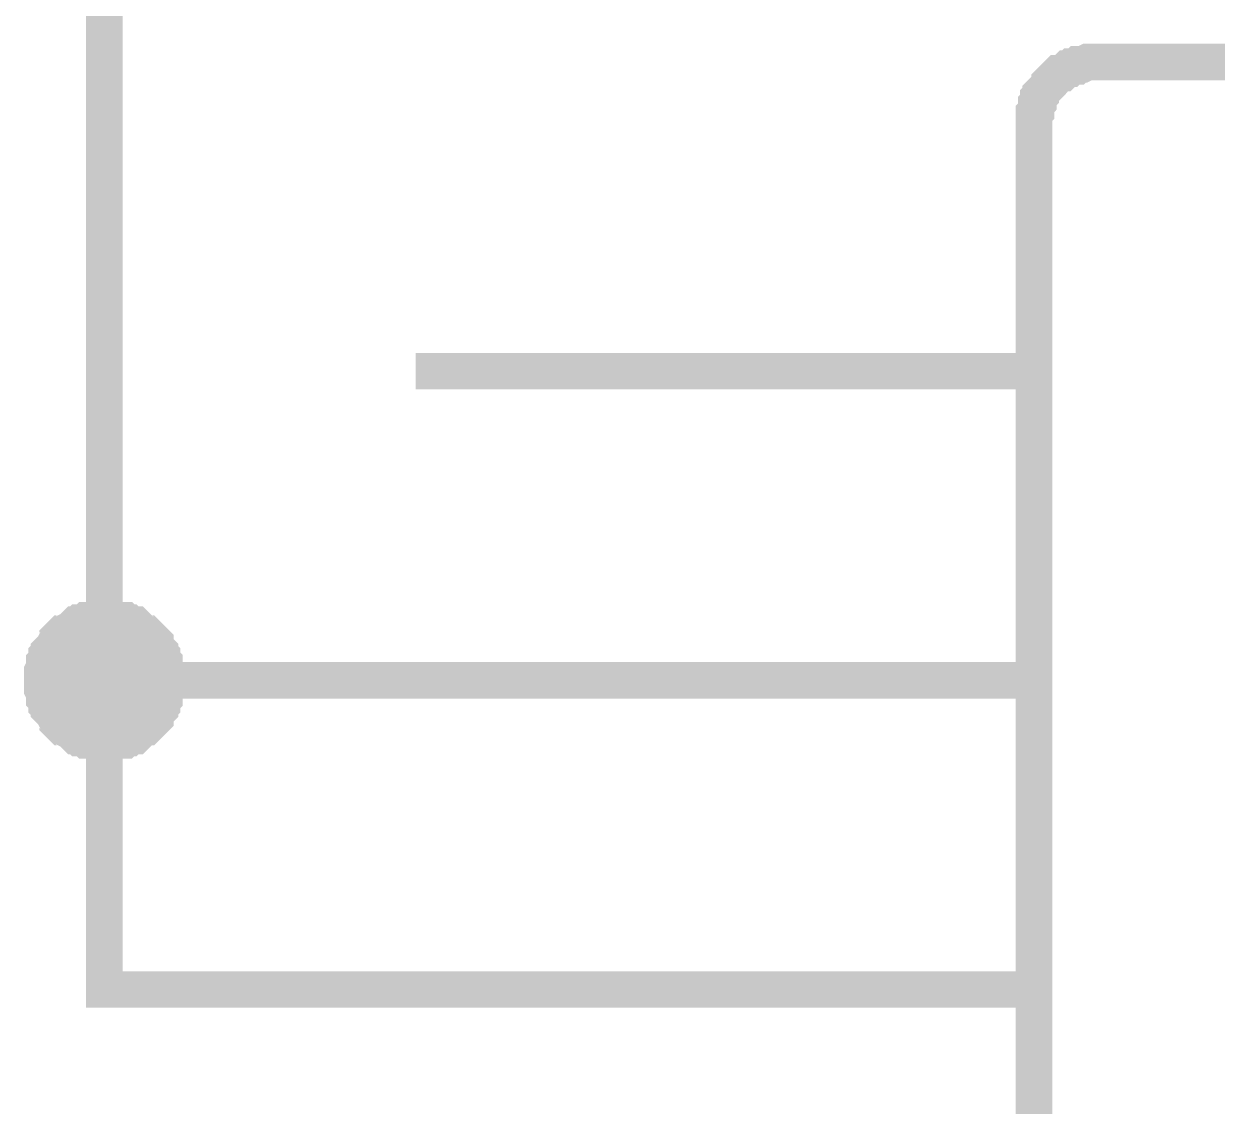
# Model space of a CAD drawing. Header units: millimetres. Extents: x 0 to 282, y 0 to 206.
# Drawn here: x 108.56 to 118.35, y 174.3 to 183.17 of the extents above; entities that cross this region are included whole.
import ezdxf

# ---------------------------------------------------------------- set-up
doc = ezdxf.new("R2010")
doc.units = ezdxf.units.MM
doc.layers.add('Sheet', color=255, linetype='Continuous')

msp = doc.modelspace()

# ---------------------------------------------------------------- linework, layer by layer
at = {"layer": 'Sheet'}
for points, const_width in [([(111.7767, 175.2566), (109.2235, 175.2566), (109.2235, 177.7916), (109.2235, 186.4176), (109.2235, 187.9495)], 0.2997), ([(116.8467, 182.369), (116.8467, 182.3873), (116.8467, 182.4237), (116.8467, 182.442), (116.8649, 182.4602), (116.8649, 182.4967), (116.8649, 182.5149), (116.8831, 182.5332), (116.8831, 182.5696), (116.9014, 182.5879), (116.9014, 182.6061), (116.9196, 182.6244), (116.9379, 182.6426), (116.9561, 182.6608), (116.9743, 182.6791), (116.9743, 182.6973), (116.9926, 182.7155), (117.0108, 182.7338), (117.029, 182.752), (117.0473, 182.7702), (117.0838, 182.7702), (117.102, 182.7885), (117.1202, 182.8067), (117.1385, 182.8067), (117.1567, 182.825), (117.1932, 182.825), (117.2114, 182.8432), (117.2297, 182.8432), (117.2479, 182.8432), (117.2844, 182.8614), (117.3026, 182.8614), (117.3391, 182.8614), (117.3573, 182.8614)], 0.2997), ([(117.3573, 182.8614), (139.2057, 182.8614)], 0.2997), ([(116.8467, 163.0562), (116.8467, 182.369)], 0.2997), ([(116.8467, 180.3265), (111.7767, 180.3265)], 0.2997), ([(108.7128, 177.7916), (108.7128, 177.8098), (108.7128, 177.8463), (108.7128, 177.8645), (108.731, 177.901), (108.731, 177.9192), (108.731, 177.9375), (108.7493, 177.9557), (108.7493, 177.9922), (108.7675, 178.0104), (108.7675, 178.0287), (108.7858, 178.0469), (108.804, 178.0651), (108.8222, 178.1016), (108.8405, 178.1198), (108.8405, 178.1381), (108.8587, 178.1563), (108.8769, 178.1745), (108.8952, 178.1745), (108.9134, 178.1928), (108.9499, 178.211), (108.9681, 178.2293), (108.9864, 178.2475), (109.0046, 178.2475), (109.0228, 178.2657), (109.0593, 178.2657), (109.0776, 178.284), (109.0958, 178.284), (109.114, 178.284), (109.1505, 178.3022), (109.1687, 178.3022), (109.2052, 178.3022), (109.2235, 178.3022)], 0.2997), ([(108.7128, 177.7916), (108.7128, 177.8098), (108.7128, 177.8463), (108.7128, 177.8645), (108.731, 177.901), (108.731, 177.9192), (108.731, 177.9375), (108.7493, 177.9557), (108.7493, 177.9922), (108.7675, 178.0104), (108.7675, 178.0287), (108.7858, 178.0469), (108.804, 178.0651), (108.8222, 178.1016), (108.8405, 178.1198), (108.8405, 178.1381), (108.8587, 178.1563), (108.8769, 178.1745), (108.8952, 178.1745), (108.9134, 178.1928), (108.9499, 178.211), (108.9681, 178.2293), (108.9864, 178.2475), (109.0046, 178.2475), (109.0228, 178.2657), (109.0593, 178.2657), (109.0776, 178.284), (109.0958, 178.284), (109.114, 178.284), (109.1505, 178.3022), (109.1687, 178.3022), (109.2052, 178.3022), (109.2235, 178.3022)], 0.2997), ([(108.7128, 177.7916), (108.7128, 177.8098), (108.7128, 177.8463), (108.7128, 177.8645), (108.731, 177.901), (108.731, 177.9192), (108.731, 177.9375), (108.7493, 177.9557), (108.7493, 177.9922), (108.7675, 178.0104), (108.7675, 178.0287), (108.7858, 178.0469), (108.804, 178.0651), (108.8222, 178.1016), (108.8405, 178.1198), (108.8405, 178.1381), (108.8587, 178.1563), (108.8769, 178.1745), (108.8952, 178.1745), (108.9134, 178.1928), (108.9499, 178.211), (108.9681, 178.2293), (108.9864, 178.2475), (109.0046, 178.2475), (109.0228, 178.2657), (109.0593, 178.2657), (109.0776, 178.284), (109.0958, 178.284), (109.114, 178.284), (109.1505, 178.3022), (109.1687, 178.3022), (109.2052, 178.3022), (109.2235, 178.3022)], 0.2997), ([(108.7128, 177.7916), (108.7128, 177.8098), (108.7128, 177.8463), (108.7128, 177.8645), (108.731, 177.901), (108.731, 177.9192), (108.731, 177.9375), (108.7493, 177.9557), (108.7493, 177.9922), (108.7675, 178.0104), (108.7675, 178.0287), (108.7858, 178.0469), (108.804, 178.0651), (108.8222, 178.1016), (108.8405, 178.1198), (108.8405, 178.1381), (108.8587, 178.1563), (108.8769, 178.1745), (108.8952, 178.1745), (108.9134, 178.1928), (108.9499, 178.211), (108.9681, 178.2293), (108.9864, 178.2475), (109.0046, 178.2475), (109.0228, 178.2657), (109.0593, 178.2657), (109.0776, 178.284), (109.0958, 178.284), (109.114, 178.284), (109.1505, 178.3022), (109.1687, 178.3022), (109.2052, 178.3022), (109.2235, 178.3022)], 0.2997), ([(109.2235, 178.3022), (109.2235, 178.3022)], 0.2997), ([(109.2235, 178.3022), (109.2417, 178.3022), (109.2782, 178.3022), (109.2964, 178.3022), (109.3329, 178.284), (109.3511, 178.284), (109.3876, 178.284), (109.4058, 178.2657), (109.4241, 178.2657), (109.4423, 178.2475), (109.4788, 178.2475), (109.497, 178.2293), (109.5153, 178.211), (109.5335, 178.1928), (109.5517, 178.1745), (109.57, 178.1745), (109.5882, 178.1563), (109.6064, 178.1381), (109.6247, 178.1198), (109.6429, 178.1016), (109.6429, 178.0651), (109.6612, 178.0469), (109.6794, 178.0287), (109.6794, 178.0104), (109.6976, 177.9922), (109.6976, 177.9557), (109.7159, 177.9375), (109.7159, 177.9192), (109.7159, 177.901), (109.7341, 177.8645), (109.7341, 177.8463), (109.7341, 177.8098), (109.7341, 177.7916)], 0.2997), ([(109.2235, 178.3022), (109.2235, 178.3022)], 0.2997), ([(109.2235, 178.3022), (109.2417, 178.3022), (109.2782, 178.3022), (109.2964, 178.3022), (109.3329, 178.284), (109.3511, 178.284), (109.3876, 178.284), (109.4058, 178.2657), (109.4241, 178.2657), (109.4423, 178.2475), (109.4788, 178.2475), (109.497, 178.2293), (109.5153, 178.211), (109.5335, 178.1928), (109.5517, 178.1745), (109.57, 178.1745), (109.5882, 178.1563), (109.6064, 178.1381), (109.6247, 178.1198), (109.6429, 178.1016), (109.6429, 178.0651), (109.6612, 178.0469), (109.6794, 178.0287), (109.6794, 178.0104), (109.6976, 177.9922), (109.6976, 177.9557), (109.7159, 177.9375), (109.7159, 177.9192), (109.7159, 177.901), (109.7341, 177.8645), (109.7341, 177.8463), (109.7341, 177.8098), (109.7341, 177.7916)], 0.2997), ([(109.2235, 178.3022), (109.2235, 178.3022)], 0.2997), ([(109.2235, 178.3022), (109.2417, 178.3022), (109.2782, 178.3022), (109.2964, 178.3022), (109.3329, 178.284), (109.3511, 178.284), (109.3876, 178.284), (109.4058, 178.2657), (109.4241, 178.2657), (109.4423, 178.2475), (109.4788, 178.2475), (109.497, 178.2293), (109.5153, 178.211), (109.5335, 178.1928), (109.5517, 178.1745), (109.57, 178.1745), (109.5882, 178.1563), (109.6064, 178.1381), (109.6247, 178.1198), (109.6429, 178.1016), (109.6429, 178.0651), (109.6612, 178.0469), (109.6794, 178.0287), (109.6794, 178.0104), (109.6976, 177.9922), (109.6976, 177.9557), (109.7159, 177.9375), (109.7159, 177.9192), (109.7159, 177.901), (109.7341, 177.8645), (109.7341, 177.8463), (109.7341, 177.8098), (109.7341, 177.7916)], 0.2997), ([(109.2235, 178.3022), (109.2235, 178.3022)], 0.2997), ([(109.2235, 178.3022), (109.2417, 178.3022), (109.2782, 178.3022), (109.2964, 178.3022), (109.3329, 178.284), (109.3511, 178.284), (109.3876, 178.284), (109.4058, 178.2657), (109.4241, 178.2657), (109.4423, 178.2475), (109.4788, 178.2475), (109.497, 178.2293), (109.5153, 178.211), (109.5335, 178.1928), (109.5517, 178.1745), (109.57, 178.1745), (109.5882, 178.1563), (109.6064, 178.1381), (109.6247, 178.1198), (109.6429, 178.1016), (109.6429, 178.0651), (109.6612, 178.0469), (109.6794, 178.0287), (109.6794, 178.0104), (109.6976, 177.9922), (109.6976, 177.9557), (109.7159, 177.9375), (109.7159, 177.9192), (109.7159, 177.901), (109.7341, 177.8645), (109.7341, 177.8463), (109.7341, 177.8098), (109.7341, 177.7916)], 0.2997), ([(108.7128, 177.7916), (108.7128, 177.8098), (108.7128, 177.8463), (108.7128, 177.8645), (108.731, 177.901), (108.731, 177.9192), (108.731, 177.9375), (108.7493, 177.9557), (108.7493, 177.9922), (108.7675, 178.0104), (108.7675, 178.0287), (108.7858, 178.0469), (108.804, 178.0651), (108.8222, 178.1016), (108.8405, 178.1198), (108.8405, 178.1381), (108.8587, 178.1563), (108.8769, 178.1745), (108.8952, 178.1745), (108.9134, 178.1928), (108.9499, 178.211), (108.9681, 178.2293), (108.9864, 178.2475), (109.0046, 178.2475), (109.0228, 178.2657), (109.0593, 178.2657), (109.0776, 178.284), (109.0958, 178.284), (109.114, 178.284), (109.1505, 178.3022), (109.1687, 178.3022), (109.2052, 178.3022), (109.2235, 178.3022)], 0.0991), ([(108.7128, 177.7916), (108.7128, 177.8098), (108.7128, 177.8463), (108.7128, 177.8645), (108.731, 177.901), (108.731, 177.9192), (108.731, 177.9375), (108.7493, 177.9557), (108.7493, 177.9922), (108.7675, 178.0104), (108.7675, 178.0287), (108.7858, 178.0469), (108.804, 178.0651), (108.8222, 178.1016), (108.8405, 178.1198), (108.8405, 178.1381), (108.8587, 178.1563), (108.8769, 178.1745), (108.8952, 178.1745), (108.9134, 178.1928), (108.9499, 178.211), (108.9681, 178.2293), (108.9864, 178.2475), (109.0046, 178.2475), (109.0228, 178.2657), (109.0593, 178.2657), (109.0776, 178.284), (109.0958, 178.284), (109.114, 178.284), (109.1505, 178.3022), (109.1687, 178.3022), (109.2052, 178.3022), (109.2235, 178.3022)], 0.0991), ([(108.7128, 177.7916), (108.7128, 177.8098), (108.7128, 177.8463), (108.7128, 177.8645), (108.731, 177.901), (108.731, 177.9192), (108.731, 177.9375), (108.7493, 177.9557), (108.7493, 177.9922), (108.7675, 178.0104), (108.7675, 178.0287), (108.7858, 178.0469), (108.804, 178.0651), (108.8222, 178.1016), (108.8405, 178.1198), (108.8405, 178.1381), (108.8587, 178.1563), (108.8769, 178.1745), (108.8952, 178.1745), (108.9134, 178.1928), (108.9499, 178.211), (108.9681, 178.2293), (108.9864, 178.2475), (109.0046, 178.2475), (109.0228, 178.2657), (109.0593, 178.2657), (109.0776, 178.284), (109.0958, 178.284), (109.114, 178.284), (109.1505, 178.3022), (109.1687, 178.3022), (109.2052, 178.3022), (109.2235, 178.3022)], 0.0991), ([(108.7128, 177.7916), (108.7128, 177.8098), (108.7128, 177.8463), (108.7128, 177.8645), (108.731, 177.901), (108.731, 177.9192), (108.731, 177.9375), (108.7493, 177.9557), (108.7493, 177.9922), (108.7675, 178.0104), (108.7675, 178.0287), (108.7858, 178.0469), (108.804, 178.0651), (108.8222, 178.1016), (108.8405, 178.1198), (108.8405, 178.1381), (108.8587, 178.1563), (108.8769, 178.1745), (108.8952, 178.1745), (108.9134, 178.1928), (108.9499, 178.211), (108.9681, 178.2293), (108.9864, 178.2475), (109.0046, 178.2475), (109.0228, 178.2657), (109.0593, 178.2657), (109.0776, 178.284), (109.0958, 178.284), (109.114, 178.284), (109.1505, 178.3022), (109.1687, 178.3022), (109.2052, 178.3022), (109.2235, 178.3022)], 0.0991), ([(109.2235, 178.3022), (109.2235, 178.3022)], 0.0991), ([(109.2235, 178.3022), (109.2417, 178.3022), (109.2782, 178.3022), (109.2964, 178.3022), (109.3329, 178.284), (109.3511, 178.284), (109.3876, 178.284), (109.4058, 178.2657), (109.4241, 178.2657), (109.4423, 178.2475), (109.4788, 178.2475), (109.497, 178.2293), (109.5153, 178.211), (109.5335, 178.1928), (109.5517, 178.1745), (109.57, 178.1745), (109.5882, 178.1563), (109.6064, 178.1381), (109.6247, 178.1198), (109.6429, 178.1016), (109.6429, 178.0651), (109.6612, 178.0469), (109.6794, 178.0287), (109.6794, 178.0104), (109.6976, 177.9922), (109.6976, 177.9557), (109.7159, 177.9375), (109.7159, 177.9192), (109.7159, 177.901), (109.7341, 177.8645), (109.7341, 177.8463), (109.7341, 177.8098), (109.7341, 177.7916)], 0.0991), ([(109.2235, 178.3022), (109.2235, 178.3022)], 0.0991), ([(109.2235, 178.3022), (109.2417, 178.3022), (109.2782, 178.3022), (109.2964, 178.3022), (109.3329, 178.284), (109.3511, 178.284), (109.3876, 178.284), (109.4058, 178.2657), (109.4241, 178.2657), (109.4423, 178.2475), (109.4788, 178.2475), (109.497, 178.2293), (109.5153, 178.211), (109.5335, 178.1928), (109.5517, 178.1745), (109.57, 178.1745), (109.5882, 178.1563), (109.6064, 178.1381), (109.6247, 178.1198), (109.6429, 178.1016), (109.6429, 178.0651), (109.6612, 178.0469), (109.6794, 178.0287), (109.6794, 178.0104), (109.6976, 177.9922), (109.6976, 177.9557), (109.7159, 177.9375), (109.7159, 177.9192), (109.7159, 177.901), (109.7341, 177.8645), (109.7341, 177.8463), (109.7341, 177.8098), (109.7341, 177.7916)], 0.0991), ([(109.2235, 178.3022), (109.2235, 178.3022)], 0.0991), ([(109.2235, 178.3022), (109.2417, 178.3022), (109.2782, 178.3022), (109.2964, 178.3022), (109.3329, 178.284), (109.3511, 178.284), (109.3876, 178.284), (109.4058, 178.2657), (109.4241, 178.2657), (109.4423, 178.2475), (109.4788, 178.2475), (109.497, 178.2293), (109.5153, 178.211), (109.5335, 178.1928), (109.5517, 178.1745), (109.57, 178.1745), (109.5882, 178.1563), (109.6064, 178.1381), (109.6247, 178.1198), (109.6429, 178.1016), (109.6429, 178.0651), (109.6612, 178.0469), (109.6794, 178.0287), (109.6794, 178.0104), (109.6976, 177.9922), (109.6976, 177.9557), (109.7159, 177.9375), (109.7159, 177.9192), (109.7159, 177.901), (109.7341, 177.8645), (109.7341, 177.8463), (109.7341, 177.8098), (109.7341, 177.7916)], 0.0991), ([(109.2235, 178.3022), (109.2235, 178.3022)], 0.0991), ([(109.2235, 178.3022), (109.2417, 178.3022), (109.2782, 178.3022), (109.2964, 178.3022), (109.3329, 178.284), (109.3511, 178.284), (109.3876, 178.284), (109.4058, 178.2657), (109.4241, 178.2657), (109.4423, 178.2475), (109.4788, 178.2475), (109.497, 178.2293), (109.5153, 178.211), (109.5335, 178.1928), (109.5517, 178.1745), (109.57, 178.1745), (109.5882, 178.1563), (109.6064, 178.1381), (109.6247, 178.1198), (109.6429, 178.1016), (109.6429, 178.0651), (109.6612, 178.0469), (109.6794, 178.0287), (109.6794, 178.0104), (109.6976, 177.9922), (109.6976, 177.9557), (109.7159, 177.9375), (109.7159, 177.9192), (109.7159, 177.901), (109.7341, 177.8645), (109.7341, 177.8463), (109.7341, 177.8098), (109.7341, 177.7916)], 0.0991), ([(109.2235, 177.2809), (109.2052, 177.2809), (109.1687, 177.2809), (109.1505, 177.2809), (109.114, 177.2992), (109.0958, 177.2992), (109.0776, 177.2992), (109.0593, 177.3174), (109.0228, 177.3174), (109.0046, 177.3357), (108.9864, 177.3357), (108.9681, 177.3539), (108.9499, 177.3721), (108.9134, 177.3904), (108.8952, 177.4086), (108.8769, 177.4086), (108.8587, 177.4268), (108.8405, 177.4451), (108.8405, 177.4633), (108.8222, 177.4815), (108.804, 177.518), (108.7858, 177.5363), (108.7675, 177.5545), (108.7675, 177.5727), (108.7493, 177.591), (108.7493, 177.6274), (108.731, 177.6457), (108.731, 177.6639), (108.731, 177.6822), (108.7128, 177.7186), (108.7128, 177.7369), (108.7128, 177.7733), (108.7128, 177.7916)], 0.2997), ([(108.7128, 177.7916), (108.7128, 177.7916)], 0.2997), ([(109.2235, 177.2809), (109.2052, 177.2809), (109.1687, 177.2809), (109.1505, 177.2809), (109.114, 177.2992), (109.0958, 177.2992), (109.0776, 177.2992), (109.0593, 177.3174), (109.0228, 177.3174), (109.0046, 177.3357), (108.9864, 177.3357), (108.9681, 177.3539), (108.9499, 177.3721), (108.9134, 177.3904), (108.8952, 177.4086), (108.8769, 177.4086), (108.8587, 177.4268), (108.8405, 177.4451), (108.8405, 177.4633), (108.8222, 177.4815), (108.804, 177.518), (108.7858, 177.5363), (108.7675, 177.5545), (108.7675, 177.5727), (108.7493, 177.591), (108.7493, 177.6274), (108.731, 177.6457), (108.731, 177.6639), (108.731, 177.6822), (108.7128, 177.7186), (108.7128, 177.7369), (108.7128, 177.7733), (108.7128, 177.7916)], 0.2997), ([(108.7128, 177.7916), (108.7128, 177.7916)], 0.2997), ([(109.2235, 177.2809), (109.2052, 177.2809), (109.1687, 177.2809), (109.1505, 177.2809), (109.114, 177.2992), (109.0958, 177.2992), (109.0776, 177.2992), (109.0593, 177.3174), (109.0228, 177.3174), (109.0046, 177.3357), (108.9864, 177.3357), (108.9681, 177.3539), (108.9499, 177.3721), (108.9134, 177.3904), (108.8952, 177.4086), (108.8769, 177.4086), (108.8587, 177.4268), (108.8405, 177.4451), (108.8405, 177.4633), (108.8222, 177.4815), (108.804, 177.518), (108.7858, 177.5363), (108.7675, 177.5545), (108.7675, 177.5727), (108.7493, 177.591), (108.7493, 177.6274), (108.731, 177.6457), (108.731, 177.6639), (108.731, 177.6822), (108.7128, 177.7186), (108.7128, 177.7369), (108.7128, 177.7733), (108.7128, 177.7916)], 0.2997), ([(108.7128, 177.7916), (108.7128, 177.7916)], 0.2997), ([(109.2235, 177.2809), (109.2052, 177.2809), (109.1687, 177.2809), (109.1505, 177.2809), (109.114, 177.2992), (109.0958, 177.2992), (109.0776, 177.2992), (109.0593, 177.3174), (109.0228, 177.3174), (109.0046, 177.3357), (108.9864, 177.3357), (108.9681, 177.3539), (108.9499, 177.3721), (108.9134, 177.3904), (108.8952, 177.4086), (108.8769, 177.4086), (108.8587, 177.4268), (108.8405, 177.4451), (108.8405, 177.4633), (108.8222, 177.4815), (108.804, 177.518), (108.7858, 177.5363), (108.7675, 177.5545), (108.7675, 177.5727), (108.7493, 177.591), (108.7493, 177.6274), (108.731, 177.6457), (108.731, 177.6639), (108.731, 177.6822), (108.7128, 177.7186), (108.7128, 177.7369), (108.7128, 177.7733), (108.7128, 177.7916)], 0.2997), ([(108.7128, 177.7916), (108.7128, 177.7916)], 0.2997), ([(109.7341, 177.7916), (109.7341, 177.7733), (109.7341, 177.7369), (109.7341, 177.7186), (109.7159, 177.6822), (109.7159, 177.6639), (109.7159, 177.6457), (109.6976, 177.6274), (109.6976, 177.591), (109.6794, 177.5727), (109.6794, 177.5545), (109.6612, 177.5363), (109.6429, 177.518), (109.6429, 177.4815), (109.6247, 177.4633), (109.6064, 177.4451), (109.5882, 177.4268), (109.57, 177.4086), (109.5517, 177.4086), (109.5335, 177.3904), (109.5153, 177.3721), (109.497, 177.3539), (109.4788, 177.3357), (109.4423, 177.3357), (109.4241, 177.3174), (109.4058, 177.3174), (109.3876, 177.2992), (109.3511, 177.2992), (109.3329, 177.2992), (109.2964, 177.2809), (109.2782, 177.2809), (109.2417, 177.2809), (109.2235, 177.2809)], 0.2997), ([(111.7767, 177.7916), (109.2235, 177.7916)], 0.2997), ([(109.7341, 177.7916), (109.7341, 177.7733), (109.7341, 177.7369), (109.7341, 177.7186), (109.7159, 177.6822), (109.7159, 177.6639), (109.7159, 177.6457), (109.6976, 177.6274), (109.6976, 177.591), (109.6794, 177.5727), (109.6794, 177.5545), (109.6612, 177.5363), (109.6429, 177.518), (109.6429, 177.4815), (109.6247, 177.4633), (109.6064, 177.4451), (109.5882, 177.4268), (109.57, 177.4086), (109.5517, 177.4086), (109.5335, 177.3904), (109.5153, 177.3721), (109.497, 177.3539), (109.4788, 177.3357), (109.4423, 177.3357), (109.4241, 177.3174), (109.4058, 177.3174), (109.3876, 177.2992), (109.3511, 177.2992), (109.3329, 177.2992), (109.2964, 177.2809), (109.2782, 177.2809), (109.2417, 177.2809), (109.2235, 177.2809)], 0.2997), ([(109.7341, 177.7916), (109.7341, 177.7733), (109.7341, 177.7369), (109.7341, 177.7186), (109.7159, 177.6822), (109.7159, 177.6639), (109.7159, 177.6457), (109.6976, 177.6274), (109.6976, 177.591), (109.6794, 177.5727), (109.6794, 177.5545), (109.6612, 177.5363), (109.6429, 177.518), (109.6429, 177.4815), (109.6247, 177.4633), (109.6064, 177.4451), (109.5882, 177.4268), (109.57, 177.4086), (109.5517, 177.4086), (109.5335, 177.3904), (109.5153, 177.3721), (109.497, 177.3539), (109.4788, 177.3357), (109.4423, 177.3357), (109.4241, 177.3174), (109.4058, 177.3174), (109.3876, 177.2992), (109.3511, 177.2992), (109.3329, 177.2992), (109.2964, 177.2809), (109.2782, 177.2809), (109.2417, 177.2809), (109.2235, 177.2809)], 0.2997), ([(109.7341, 177.7916), (109.7341, 177.7733), (109.7341, 177.7369), (109.7341, 177.7186), (109.7159, 177.6822), (109.7159, 177.6639), (109.7159, 177.6457), (109.6976, 177.6274), (109.6976, 177.591), (109.6794, 177.5727), (109.6794, 177.5545), (109.6612, 177.5363), (109.6429, 177.518), (109.6429, 177.4815), (109.6247, 177.4633), (109.6064, 177.4451), (109.5882, 177.4268), (109.57, 177.4086), (109.5517, 177.4086), (109.5335, 177.3904), (109.5153, 177.3721), (109.497, 177.3539), (109.4788, 177.3357), (109.4423, 177.3357), (109.4241, 177.3174), (109.4058, 177.3174), (109.3876, 177.2992), (109.3511, 177.2992), (109.3329, 177.2992), (109.2964, 177.2809), (109.2782, 177.2809), (109.2417, 177.2809), (109.2235, 177.2809)], 0.2997), ([(109.7341, 177.7916), (109.7341, 177.7916), (109.7341, 177.7916), (109.7341, 177.7916), (109.7341, 177.7916), (109.7341, 177.7916), (109.7341, 177.7916), (109.7341, 177.7916), (109.7341, 177.7916), (109.7341, 177.7916), (109.7341, 177.7916), (109.7341, 177.7916), (109.7341, 177.7916), (109.7341, 177.7916), (109.7341, 177.7916), (109.7341, 177.7916), (109.7341, 177.7916), (109.7341, 177.7916), (109.7341, 177.7916), (109.7341, 177.7916), (109.7341, 177.7916), (109.7341, 177.7916), (109.7341, 177.7916), (109.7341, 177.7916), (109.7341, 177.7916), (109.7341, 177.7916), (109.7341, 177.7916), (109.7341, 177.7916), (109.7341, 177.7916), (109.7341, 177.7916), (109.7341, 177.7916), (109.7341, 177.7916), (109.7341, 177.7916)], 0.2997), ([(109.7341, 177.7916), (109.7341, 177.7916)], 0.2997), ([(109.7341, 177.7916), (109.7341, 177.7916), (109.7341, 177.7916), (109.7341, 177.7916), (109.7341, 177.7916), (109.7341, 177.7916), (109.7341, 177.7916), (109.7341, 177.7916), (109.7341, 177.7916), (109.7341, 177.7916), (109.7341, 177.7916), (109.7341, 177.7916), (109.7341, 177.7916), (109.7341, 177.7916), (109.7341, 177.7916), (109.7341, 177.7916), (109.7341, 177.7916), (109.7341, 177.7916), (109.7341, 177.7916), (109.7341, 177.7916), (109.7341, 177.7916), (109.7341, 177.7916), (109.7341, 177.7916), (109.7341, 177.7916), (109.7341, 177.7916), (109.7341, 177.7916), (109.7341, 177.7916), (109.7341, 177.7916), (109.7341, 177.7916), (109.7341, 177.7916), (109.7341, 177.7916), (109.7341, 177.7916), (109.7341, 177.7916)], 0.2997), ([(109.7341, 177.7916), (109.7341, 177.7916)], 0.2997), ([(109.7341, 177.7916), (109.7341, 177.7916), (109.7341, 177.7916), (109.7341, 177.7916), (109.7341, 177.7916), (109.7341, 177.7916), (109.7341, 177.7916), (109.7341, 177.7916), (109.7341, 177.7916), (109.7341, 177.7916), (109.7341, 177.7916), (109.7341, 177.7916), (109.7341, 177.7916), (109.7341, 177.7916), (109.7341, 177.7916), (109.7341, 177.7916), (109.7341, 177.7916), (109.7341, 177.7916), (109.7341, 177.7916), (109.7341, 177.7916), (109.7341, 177.7916), (109.7341, 177.7916), (109.7341, 177.7916), (109.7341, 177.7916), (109.7341, 177.7916), (109.7341, 177.7916), (109.7341, 177.7916), (109.7341, 177.7916), (109.7341, 177.7916), (109.7341, 177.7916), (109.7341, 177.7916), (109.7341, 177.7916), (109.7341, 177.7916)], 0.2997), ([(109.7341, 177.7916), (109.7341, 177.7916)], 0.2997), ([(109.7341, 177.7916), (109.7341, 177.7916), (109.7341, 177.7916), (109.7341, 177.7916), (109.7341, 177.7916), (109.7341, 177.7916), (109.7341, 177.7916), (109.7341, 177.7916), (109.7341, 177.7916), (109.7341, 177.7916), (109.7341, 177.7916), (109.7341, 177.7916), (109.7341, 177.7916), (109.7341, 177.7916), (109.7341, 177.7916), (109.7341, 177.7916), (109.7341, 177.7916), (109.7341, 177.7916), (109.7341, 177.7916), (109.7341, 177.7916), (109.7341, 177.7916), (109.7341, 177.7916), (109.7341, 177.7916), (109.7341, 177.7916), (109.7341, 177.7916), (109.7341, 177.7916), (109.7341, 177.7916), (109.7341, 177.7916), (109.7341, 177.7916), (109.7341, 177.7916), (109.7341, 177.7916), (109.7341, 177.7916), (109.7341, 177.7916)], 0.2997), ([(109.7341, 177.7916), (109.7341, 177.7916)], 0.2997), ([(116.8467, 177.7916), (111.7767, 177.7916)], 0.2997), ([(109.2235, 177.2809), (109.2052, 177.2809), (109.1687, 177.2809), (109.1505, 177.2809), (109.114, 177.2992), (109.0958, 177.2992), (109.0776, 177.2992), (109.0593, 177.3174), (109.0228, 177.3174), (109.0046, 177.3357), (108.9864, 177.3357), (108.9681, 177.3539), (108.9499, 177.3721), (108.9134, 177.3904), (108.8952, 177.4086), (108.8769, 177.4086), (108.8587, 177.4268), (108.8405, 177.4451), (108.8405, 177.4633), (108.8222, 177.4815), (108.804, 177.518), (108.7858, 177.5363), (108.7675, 177.5545), (108.7675, 177.5727), (108.7493, 177.591), (108.7493, 177.6274), (108.731, 177.6457), (108.731, 177.6639), (108.731, 177.6822), (108.7128, 177.7186), (108.7128, 177.7369), (108.7128, 177.7733), (108.7128, 177.7916)], 0.0991), ([(108.7128, 177.7916), (108.7128, 177.7916)], 0.0991), ([(109.2235, 177.2809), (109.2052, 177.2809), (109.1687, 177.2809), (109.1505, 177.2809), (109.114, 177.2992), (109.0958, 177.2992), (109.0776, 177.2992), (109.0593, 177.3174), (109.0228, 177.3174), (109.0046, 177.3357), (108.9864, 177.3357), (108.9681, 177.3539), (108.9499, 177.3721), (108.9134, 177.3904), (108.8952, 177.4086), (108.8769, 177.4086), (108.8587, 177.4268), (108.8405, 177.4451), (108.8405, 177.4633), (108.8222, 177.4815), (108.804, 177.518), (108.7858, 177.5363), (108.7675, 177.5545), (108.7675, 177.5727), (108.7493, 177.591), (108.7493, 177.6274), (108.731, 177.6457), (108.731, 177.6639), (108.731, 177.6822), (108.7128, 177.7186), (108.7128, 177.7369), (108.7128, 177.7733), (108.7128, 177.7916)], 0.0991), ([(108.7128, 177.7916), (108.7128, 177.7916)], 0.0991), ([(109.2235, 177.2809), (109.2052, 177.2809), (109.1687, 177.2809), (109.1505, 177.2809), (109.114, 177.2992), (109.0958, 177.2992), (109.0776, 177.2992), (109.0593, 177.3174), (109.0228, 177.3174), (109.0046, 177.3357), (108.9864, 177.3357), (108.9681, 177.3539), (108.9499, 177.3721), (108.9134, 177.3904), (108.8952, 177.4086), (108.8769, 177.4086), (108.8587, 177.4268), (108.8405, 177.4451), (108.8405, 177.4633), (108.8222, 177.4815), (108.804, 177.518), (108.7858, 177.5363), (108.7675, 177.5545), (108.7675, 177.5727), (108.7493, 177.591), (108.7493, 177.6274), (108.731, 177.6457), (108.731, 177.6639), (108.731, 177.6822), (108.7128, 177.7186), (108.7128, 177.7369), (108.7128, 177.7733), (108.7128, 177.7916)], 0.0991), ([(108.7128, 177.7916), (108.7128, 177.7916)], 0.0991), ([(109.2235, 177.2809), (109.2052, 177.2809), (109.1687, 177.2809), (109.1505, 177.2809), (109.114, 177.2992), (109.0958, 177.2992), (109.0776, 177.2992), (109.0593, 177.3174), (109.0228, 177.3174), (109.0046, 177.3357), (108.9864, 177.3357), (108.9681, 177.3539), (108.9499, 177.3721), (108.9134, 177.3904), (108.8952, 177.4086), (108.8769, 177.4086), (108.8587, 177.4268), (108.8405, 177.4451), (108.8405, 177.4633), (108.8222, 177.4815), (108.804, 177.518), (108.7858, 177.5363), (108.7675, 177.5545), (108.7675, 177.5727), (108.7493, 177.591), (108.7493, 177.6274), (108.731, 177.6457), (108.731, 177.6639), (108.731, 177.6822), (108.7128, 177.7186), (108.7128, 177.7369), (108.7128, 177.7733), (108.7128, 177.7916)], 0.0991), ([(108.7128, 177.7916), (108.7128, 177.7916)], 0.0991), ([(109.7341, 177.7916), (109.7341, 177.7733), (109.7341, 177.7369), (109.7341, 177.7186), (109.7159, 177.6822), (109.7159, 177.6639), (109.7159, 177.6457), (109.6976, 177.6274), (109.6976, 177.591), (109.6794, 177.5727), (109.6794, 177.5545), (109.6612, 177.5363), (109.6429, 177.518), (109.6429, 177.4815), (109.6247, 177.4633), (109.6064, 177.4451), (109.5882, 177.4268), (109.57, 177.4086), (109.5517, 177.4086), (109.5335, 177.3904), (109.5153, 177.3721), (109.497, 177.3539), (109.4788, 177.3357), (109.4423, 177.3357), (109.4241, 177.3174), (109.4058, 177.3174), (109.3876, 177.2992), (109.3511, 177.2992), (109.3329, 177.2992), (109.2964, 177.2809), (109.2782, 177.2809), (109.2417, 177.2809), (109.2235, 177.2809)], 0.0991), ([(109.7341, 177.7916), (109.7341, 177.7733), (109.7341, 177.7369), (109.7341, 177.7186), (109.7159, 177.6822), (109.7159, 177.6639), (109.7159, 177.6457), (109.6976, 177.6274), (109.6976, 177.591), (109.6794, 177.5727), (109.6794, 177.5545), (109.6612, 177.5363), (109.6429, 177.518), (109.6429, 177.4815), (109.6247, 177.4633), (109.6064, 177.4451), (109.5882, 177.4268), (109.57, 177.4086), (109.5517, 177.4086), (109.5335, 177.3904), (109.5153, 177.3721), (109.497, 177.3539), (109.4788, 177.3357), (109.4423, 177.3357), (109.4241, 177.3174), (109.4058, 177.3174), (109.3876, 177.2992), (109.3511, 177.2992), (109.3329, 177.2992), (109.2964, 177.2809), (109.2782, 177.2809), (109.2417, 177.2809), (109.2235, 177.2809)], 0.0991), ([(109.7341, 177.7916), (109.7341, 177.7733), (109.7341, 177.7369), (109.7341, 177.7186), (109.7159, 177.6822), (109.7159, 177.6639), (109.7159, 177.6457), (109.6976, 177.6274), (109.6976, 177.591), (109.6794, 177.5727), (109.6794, 177.5545), (109.6612, 177.5363), (109.6429, 177.518), (109.6429, 177.4815), (109.6247, 177.4633), (109.6064, 177.4451), (109.5882, 177.4268), (109.57, 177.4086), (109.5517, 177.4086), (109.5335, 177.3904), (109.5153, 177.3721), (109.497, 177.3539), (109.4788, 177.3357), (109.4423, 177.3357), (109.4241, 177.3174), (109.4058, 177.3174), (109.3876, 177.2992), (109.3511, 177.2992), (109.3329, 177.2992), (109.2964, 177.2809), (109.2782, 177.2809), (109.2417, 177.2809), (109.2235, 177.2809)], 0.0991), ([(109.7341, 177.7916), (109.7341, 177.7733), (109.7341, 177.7369), (109.7341, 177.7186), (109.7159, 177.6822), (109.7159, 177.6639), (109.7159, 177.6457), (109.6976, 177.6274), (109.6976, 177.591), (109.6794, 177.5727), (109.6794, 177.5545), (109.6612, 177.5363), (109.6429, 177.518), (109.6429, 177.4815), (109.6247, 177.4633), (109.6064, 177.4451), (109.5882, 177.4268), (109.57, 177.4086), (109.5517, 177.4086), (109.5335, 177.3904), (109.5153, 177.3721), (109.497, 177.3539), (109.4788, 177.3357), (109.4423, 177.3357), (109.4241, 177.3174), (109.4058, 177.3174), (109.3876, 177.2992), (109.3511, 177.2992), (109.3329, 177.2992), (109.2964, 177.2809), (109.2782, 177.2809), (109.2417, 177.2809), (109.2235, 177.2809)], 0.0991), ([(109.7341, 177.7916), (109.7341, 177.7916), (109.7341, 177.7916), (109.7341, 177.7916), (109.7341, 177.7916), (109.7341, 177.7916), (109.7341, 177.7916), (109.7341, 177.7916), (109.7341, 177.7916), (109.7341, 177.7916), (109.7341, 177.7916), (109.7341, 177.7916), (109.7341, 177.7916), (109.7341, 177.7916), (109.7341, 177.7916), (109.7341, 177.7916), (109.7341, 177.7916), (109.7341, 177.7916), (109.7341, 177.7916), (109.7341, 177.7916), (109.7341, 177.7916), (109.7341, 177.7916), (109.7341, 177.7916), (109.7341, 177.7916), (109.7341, 177.7916), (109.7341, 177.7916), (109.7341, 177.7916), (109.7341, 177.7916), (109.7341, 177.7916), (109.7341, 177.7916), (109.7341, 177.7916), (109.7341, 177.7916), (109.7341, 177.7916)], 0.0991), ([(109.7341, 177.7916), (109.7341, 177.7916)], 0.0991), ([(109.7341, 177.7916), (109.7341, 177.7916), (109.7341, 177.7916), (109.7341, 177.7916), (109.7341, 177.7916), (109.7341, 177.7916), (109.7341, 177.7916), (109.7341, 177.7916), (109.7341, 177.7916), (109.7341, 177.7916), (109.7341, 177.7916), (109.7341, 177.7916), (109.7341, 177.7916), (109.7341, 177.7916), (109.7341, 177.7916), (109.7341, 177.7916), (109.7341, 177.7916), (109.7341, 177.7916), (109.7341, 177.7916), (109.7341, 177.7916), (109.7341, 177.7916), (109.7341, 177.7916), (109.7341, 177.7916), (109.7341, 177.7916), (109.7341, 177.7916), (109.7341, 177.7916), (109.7341, 177.7916), (109.7341, 177.7916), (109.7341, 177.7916), (109.7341, 177.7916), (109.7341, 177.7916), (109.7341, 177.7916), (109.7341, 177.7916)], 0.0991), ([(109.7341, 177.7916), (109.7341, 177.7916)], 0.0991), ([(109.7341, 177.7916), (109.7341, 177.7916), (109.7341, 177.7916), (109.7341, 177.7916), (109.7341, 177.7916), (109.7341, 177.7916), (109.7341, 177.7916), (109.7341, 177.7916), (109.7341, 177.7916), (109.7341, 177.7916), (109.7341, 177.7916), (109.7341, 177.7916), (109.7341, 177.7916), (109.7341, 177.7916), (109.7341, 177.7916), (109.7341, 177.7916), (109.7341, 177.7916), (109.7341, 177.7916), (109.7341, 177.7916), (109.7341, 177.7916), (109.7341, 177.7916), (109.7341, 177.7916), (109.7341, 177.7916), (109.7341, 177.7916), (109.7341, 177.7916), (109.7341, 177.7916), (109.7341, 177.7916), (109.7341, 177.7916), (109.7341, 177.7916), (109.7341, 177.7916), (109.7341, 177.7916), (109.7341, 177.7916), (109.7341, 177.7916)], 0.0991), ([(109.7341, 177.7916), (109.7341, 177.7916)], 0.0991), ([(109.7341, 177.7916), (109.7341, 177.7916), (109.7341, 177.7916), (109.7341, 177.7916), (109.7341, 177.7916), (109.7341, 177.7916), (109.7341, 177.7916), (109.7341, 177.7916), (109.7341, 177.7916), (109.7341, 177.7916), (109.7341, 177.7916), (109.7341, 177.7916), (109.7341, 177.7916), (109.7341, 177.7916), (109.7341, 177.7916), (109.7341, 177.7916), (109.7341, 177.7916), (109.7341, 177.7916), (109.7341, 177.7916), (109.7341, 177.7916), (109.7341, 177.7916), (109.7341, 177.7916), (109.7341, 177.7916), (109.7341, 177.7916), (109.7341, 177.7916), (109.7341, 177.7916), (109.7341, 177.7916), (109.7341, 177.7916), (109.7341, 177.7916), (109.7341, 177.7916), (109.7341, 177.7916), (109.7341, 177.7916), (109.7341, 177.7916)], 0.0991), ([(109.7341, 177.7916), (109.7341, 177.7916)], 0.0991), ([(116.8467, 175.2566), (111.7767, 175.2566)], 0.2997)]:
    msp.add_lwpolyline(points, dxfattribs=dict(at, const_width=const_width))
at = {"layer": 'Sheet', "const_width": 0.508}
msp.add_lwpolyline([(108.966, 177.8, 1), (109.474, 177.8, 1)], format="xyb", close=True, dxfattribs=at)

doc.saveas('drawing.dxf')
